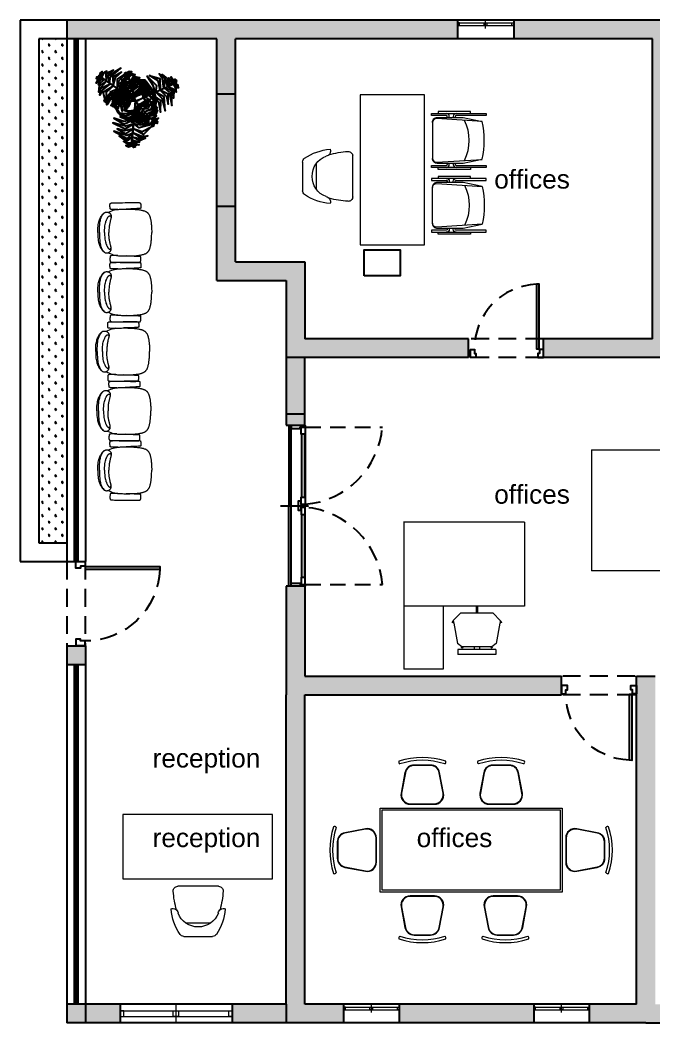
# Model space of a CAD drawing. Header units: inches. Extents: x 38.5 to 57.6, y -8.6 to 2.1.
# Drawn here: x 38.54 to 45.31, y -8.59 to 2.11 of the extents above; entities that cross this region are included whole.
import ezdxf

# ---------------------------------------------------------------- set-up
doc = ezdxf.new("R2010")
doc.units = ezdxf.units.IN
doc.header["$LTSCALE"] = 0.06
doc.header["$MEASUREMENT"] = 0
doc.linetypes.add('HIDDEN2', pattern=[4.7625, 3.175, -1.5875])
for name, color, linetype in [('CERR', 2, 'Continuous'), ('CERR-MOD', 2, 'Continuous'), ('CERR-PROY', 5, 'HIDDEN2'), ('LSTREEDC', 3, 'Continuous'), ('MURO-NO SEC', 1, 'Continuous'), ('MURO-PROY', 12, 'HIDDEN2')]:
    doc.layers.add(name, color=color, linetype=linetype)
doc.layers.add('Muebles', color=3, linetype='Continuous', lineweight=18)
doc.layers.add('VENTANAS', color=82, linetype='Continuous', lineweight=5)

# ---------------------------------------------------------------- blocks, each defined once
blk = doc.blocks.new('ventana1')
at = {"layer": 'VENTANAS'}
for p, q in [((-1, 0.025), (0, 0.025)), ((-0.5, -0.075), (-0.5, 0.075)), ((-1, -0.025), (0, -0.025))]:
    blk.add_line(p, q, dxfattribs=at)
for points in [[(-0.9673, 0.025), (-1, 0.025), (-1, -0.025), (-0.9673, -0.025)], [(-0.5261, 0.025), (-0.4785, 0.025), (-0.4785, -0.025), (-0.5261, -0.025)], [(-0.0289, 0.025), (0, 0.025), (0, -0.025), (-0.0289, -0.025)]]:
    blk.add_lwpolyline(points, close=True, dxfattribs=at)
blk = doc.blocks.new('p')
blk.add_line((10.361, 3.533), (12.331, 3.533))
at = {"layer": 'CERR'}
for p, q in [((10.363, 3.533), (12.331, 3.533)), ((11.242, 3.404), (10.468, 3.404)), ((11.242, 3.367), (10.468, 3.367)), ((12.226, 3.404), (11.452, 3.404)), ((12.226, 3.367), (11.452, 3.367))]:
    blk.add_line(p, q, dxfattribs=at)
for points in [[(10.382, 3.361), (10.363, 3.361), (10.363, 3.533), (10.4, 3.533), (10.4, 3.423), (10.382, 3.423)], [(11.329, 3.41), (11.329, 3.361), (11.365, 3.361), (11.365, 3.41), (11.402, 3.41), (11.402, 3.447), (11.292, 3.447), (11.292, 3.41)], [(12.312, 3.361), (12.331, 3.361), (12.331, 3.533), (12.294, 3.533), (12.294, 3.423), (12.312, 3.423)], [(10.468, 3.361), (10.468, 3.41), (10.382, 3.41), (10.382, 3.361)], [(11.242, 3.361), (11.329, 3.361), (11.329, 3.41), (11.242, 3.41)], [(11.452, 3.361), (11.365, 3.361), (11.365, 3.41), (11.452, 3.41)], [(12.226, 3.361), (12.226, 3.41), (12.312, 3.41), (12.312, 3.361)]]:
    blk.add_lwpolyline(points, close=True, dxfattribs=at)
at = {"layer": 'CERR-MOD'}
blk.add_line((11.347, 3.663), (11.347, 3.318), dxfattribs=at)
at = {"layer": 'CERR-PROY'}
for p, q in [((10.382, 3.361), (10.382, 2.414)), ((12.312, 3.361), (12.312, 2.414))]:
    blk.add_line(p, q, dxfattribs=at)
for centre, start, end in [((10.296, 3.447), 274.7281, 355.2719), ((12.398, 3.447), 184.7281, 265.2719)]:
    blk.add_arc(centre, 1.036, start, end, dxfattribs=at)
at = {"layer": 'MURO-NO SEC'}
for p, q in [((10.363, 3.561), (12.331, 3.558)), ((10.363, 3.361), (12.331, 3.358))]:
    blk.add_line(p, q, dxfattribs=at)
blk = doc.blocks.new('pp')
at = {"layer": 'CERR'}
for p, q in [((8.289, -1.314), (8.289, -1.414)), ((9.189, -1.414), (9.189, -1.314))]:
    blk.add_line(p, q, dxfattribs=at)
blk.add_lwpolyline([(9.134, -1.309), (9.134, -0.513), (9.104, -0.514), (9.104, -1.309)], close=True, dxfattribs=at)
for points in [[(8.289, -1.314), (8.339, -1.314), (8.339, -1.364), (8.359, -1.364), (8.359, -1.414), (8.289, -1.414)], [(9.189, -1.314), (9.139, -1.314), (9.139, -1.364), (9.119, -1.364), (9.119, -1.414), (9.189, -1.414)]]:
    blk.add_lwpolyline(points, dxfattribs=at)
at = {"layer": 'CERR-PROY'}
blk.add_arc((9.134, -1.309), 0.795, 92.1626, 180.3604, dxfattribs=at)
blk = doc.blocks.new('18360154')
for p, q in [((-0.16, 0.15), (0.156, 0.15)), ((-0.142, 0), (0.138, 0)), ((0.222, -0.4), (-0.226, -0.4))]:
    blk.add_line(p, q)
for centre, radius, start, end in [((0.284, -0.2), 0.586, 145.9647, 175.201), ((-0.16, 0.1), 0.05, 90, 145.9647), ((0.156, 0.1), 0.05, 34.0353, 90), ((-0.288, -0.2), 0.586, 4.799, 34.0353), ((-0.002, -0.191), 0.237, 20.812, 159.188), ((-0.279, -0.099), 0.0564, 248.2784, 351.6423), ((0.275, -0.099), 0.0564, 188.3577, 291.7216), ((0.648, -0.4), 0.925, 163.5819, 176.7242), ((-0.702, -0.4), 0.975, 3.0986, 15.4057), ((-0.226, -0.35), 0.05, 176.7242, 270), ((0.222, -0.35), 0.05, 270, 3.0986)]:
    blk.add_arc(centre, radius, start, end)
blk = doc.blocks.new('18140101')
for p, q in [((-0.4747, -0.0676), (-0.4835, -0.0676)), ((-0.0683, -0.0676), (-0.0595, -0.0676))]:
    blk.add_line(p, q)
for points in [[(-0.4923, -0.0762), (-0.4923, -0.2081), (-0.51, -0.2081), (-0.51, 0.2762), (-0.4923, 0.2762), (-0.4923, 0.0119, 0.414214), (-0.4835, 0.0031), (-0.4747, 0.0031)], [(-0.0683, 0.0031), (-0.0595, 0.0031, 0.414214), (-0.0507, 0.0119), (-0.0507, 0.2762), (-0.033, 0.2762), (-0.033, -0.2081), (-0.0507, -0.2081), (-0.0507, -0.0762)], [(-0.4305, -0.1998, -0.414214), (-0.4747, -0.1557), (-0.4747, 0.074), (-0.4386, 0.2394), (-0.4651, -0.1606, 0.392815), (-0.4305, -0.1998), (-0.1125, -0.1998, 0.392815), (-0.0779, -0.1606), (-0.1044, 0.2394), (-0.0683, 0.074), (-0.0683, -0.1557, -0.414214), (-0.1125, -0.1998)], [(-0.51, 0.0119, 0.414214), (-0.4835, -0.0146), (-0.4747, -0.0146)], [(-0.0683, -0.0146), (-0.0595, -0.0146, 0.414214), (-0.033, 0.0119, 0.414214)], [(-0.4747, -0.0499), (-0.4835, -0.0499, 0.414214), (-0.51, -0.0764, 0.414214)], [(-0.033, -0.0764, 0.414214), (-0.0595, -0.0499), (-0.0683, -0.0499)]]:
    blk.add_lwpolyline(points, format="xyb")
for points in [[(-0.51, 0.1382), (-0.5277, 0.1382), (-0.5277, -0.1471), (-0.51, -0.1471)], [(-0.033, 0.1382), (-0.0153, 0.1382), (-0.0153, -0.1471), (-0.033, -0.1471)]]:
    blk.add_lwpolyline(points)
for centre, radius, start, end in [((-0.2715, -0.4447), 0.7042, 76.27652, 103.72348), ((-0.2715, -0.2802), 0.4063, 64.1271, 115.85754), ((-0.4835, -0.0764), 0.00883, 90, 180), ((-0.0595, -0.0764), 0.00883, 0, 90)]:
    blk.add_arc(centre, radius, start, end)
blk = doc.blocks.new('33550102')
blk.add_lwpolyline([(-1.05, 0), (-1.05, 0.45), (0, 0.45), (0, 0)], close=True)
blk = doc.blocks.new('mesareunion')
at = {"layer": 'Muebles'}
for p, q in [((44.362, 2.5413), (45.0964, 2.5413)), ((44.362, 0.9533), (44.362, 2.5413)), ((45.0964, 2.5413), (45.0964, 0.9533)), ((44.3783, 2.5249), (45.0801, 2.5249)), ((44.3783, 0.9696), (44.3783, 2.5249)), ((45.0801, 2.5249), (45.0801, 0.9696)), ((45.0801, 0.9696), (44.3783, 0.9696)), ((45.0964, 0.9533), (44.362, 0.9533))]:
    blk.add_line(p, q, dxfattribs=at)
for points in [[(44.6238, 2.5739), (44.8346, 2.5739, 0.470481), (44.9147, 2.6708), (44.8806, 2.8503, 0.3601), (44.8004, 2.9166), (44.658, 2.9166, 0.3601), (44.5779, 2.8503), (44.5437, 2.6708, 0.470481)], [(44.6238, 2.578), (44.8346, 2.578, 0.470481), (44.9107, 2.67), (44.8765, 2.8495, 0.3601), (44.8004, 2.9125), (44.658, 2.9125, 0.3601), (44.5819, 2.8495), (44.5477, 2.67, 0.470481)], [(44.3294, 2.0687), (44.3294, 2.2794, 0.470481), (44.2325, 2.3596), (44.053, 2.3254, 0.3601), (43.9867, 2.2453), (43.9867, 2.1029, 0.3601), (44.053, 2.0227), (44.2325, 1.9885, 0.470481)], [(44.3253, 2.0687), (44.3253, 2.2794, 0.470481), (44.2333, 2.3556), (44.0538, 2.3214, 0.3601), (43.9907, 2.2453), (43.9907, 2.1029, 0.3601), (44.0538, 2.0267), (44.2333, 1.9925, 0.470481)], [(45.129, 2.2794), (45.129, 2.0687, 0.470481), (45.2259, 1.9885), (45.4054, 2.0227, 0.3601), (45.4717, 2.1029), (45.4717, 2.2453, 0.3601), (45.4054, 2.3254), (45.2259, 2.3596, 0.470481)], [(45.1331, 2.2794), (45.1331, 2.0687, 0.470481), (45.2251, 1.9925), (45.4046, 2.0267, 0.3601), (45.4677, 2.1029), (45.4677, 2.2453, 0.3601), (45.4046, 2.3214), (45.2251, 2.3556, 0.470481)], [(45.129, 1.5913), (45.129, 1.3805, 0.470481), (45.2259, 1.3003), (45.4054, 1.3345, 0.3601), (45.4717, 1.4147), (45.4717, 1.5571, 0.3601), (45.4054, 1.6372), (45.2259, 1.6714, 0.470481)], [(45.1331, 1.5913), (45.1331, 1.3805, 0.470481), (45.2251, 1.3044), (45.4046, 1.3385, 0.3601), (45.4677, 1.4147), (45.4677, 1.5571, 0.3601), (45.4046, 1.6332), (45.2251, 1.6674, 0.470481)], [(44.3294, 1.3434), (44.3294, 1.5541, 0.470481), (44.2325, 1.6343), (44.053, 1.6001, 0.3601), (43.9867, 1.5199), (43.9867, 1.3776, 0.3601), (44.053, 1.2974), (44.2325, 1.2632, 0.470481)], [(44.3253, 1.3434), (44.3253, 1.5541, 0.470481), (44.2333, 1.6303), (44.0538, 1.5961, 0.3601), (43.9907, 1.5199), (43.9907, 1.3776, 0.3601), (44.0538, 1.3014), (44.2333, 1.2672, 0.470481)], [(44.8346, 0.9222), (44.6238, 0.9222, 0.470481), (44.5437, 0.8253), (44.5779, 0.6458, 0.3601), (44.658, 0.5795), (44.8004, 0.5795, 0.3601), (44.8806, 0.6458), (44.9147, 0.8253, 0.470481)], [(44.8346, 0.9181), (44.6238, 0.9181, 0.470481), (44.5477, 0.8261), (44.5819, 0.6465, 0.3601), (44.658, 0.5835), (44.8004, 0.5835, 0.3601), (44.8765, 0.6465), (44.9107, 0.8261, 0.470481)]]:
    blk.add_lwpolyline(points, format="xyb", close=True, dxfattribs=at)
for centre, radius, start, end in [((44.7292, 2.3281), 0.6538, 71.81945, 108.18055), ((44.5396, 2.9411), 0.0165, 150.43047, 245.93064), ((44.7292, 2.3281), 0.6293, 71.81945, 108.18055), ((44.9188, 2.9411), 0.0165, 294.06936, 29.56953), ((44.5752, 2.1741), 0.6538, 161.81945, 198.18055), ((44.5752, 2.1741), 0.6293, 161.81945, 198.18055), ((43.9622, 2.3637), 0.0165, 24.06936, 119.56953), ((45.4962, 2.3637), 0.0165, 60.43047, 155.93064), ((44.8832, 2.1741), 0.6293, 341.81945, 18.18055), ((44.8832, 2.1741), 0.6538, 341.81945, 18.18055), ((43.9622, 1.9845), 0.0165, 240.43047, 335.93064), ((45.4962, 1.9845), 0.0165, 204.06936, 299.56953), ((45.4962, 1.6755), 0.0165, 60.43047, 155.93064), ((44.8832, 1.4859), 0.6293, 341.81945, 18.18055), ((44.8832, 1.4859), 0.6538, 341.81945, 18.18055), ((44.5752, 1.4488), 0.6538, 161.81945, 198.18055), ((44.5752, 1.4488), 0.6293, 161.81945, 198.18055), ((43.9622, 1.6384), 0.0165, 24.06936, 119.56953), ((43.9622, 1.2591), 0.0165, 240.43047, 335.93064), ((45.4962, 1.2963), 0.0165, 204.06936, 299.56953), ((44.5396, 0.555), 0.0165, 114.06936, 209.56953), ((44.7292, 1.168), 0.6538, 251.81945, 288.18055), ((44.7292, 1.168), 0.6293, 251.81945, 288.18055), ((44.9188, 0.555), 0.0165, 330.43047, 65.93064)]:
    blk.add_arc(centre, radius, start, end, dxfattribs=at)
blk = doc.blocks.new('chair')
at = {"layer": 'Muebles', "ltscale": 0.01}
for points in [[(45.807, 4.833), (45.78, 4.833), (45.758, 4.832), (45.738, 4.83), (45.721, 4.828), (45.707, 4.826), (45.694, 4.822), (45.683, 4.819), (45.673, 4.815), (45.664, 4.812), (45.655, 4.808), (45.646, 4.803), (45.638, 4.799), (45.631, 4.795), (45.625, 4.791), (45.619, 4.786), (45.613, 4.782), (45.609, 4.777), (45.604, 4.773), (45.601, 4.768), (45.598, 4.764), (45.595, 4.759), (45.593, 4.755), (45.592, 4.75), (45.591, 4.746), (45.59, 4.741), (45.59, 4.737), (45.59, 4.733), (45.591, 4.729), (45.592, 4.725), (45.593, 4.721), (45.594, 4.718), (45.596, 4.715), (45.598, 4.712), (45.6, 4.709), (45.602, 4.706), (45.604, 4.704), (45.607, 4.701), (45.609, 4.699), (45.612, 4.698), (45.615, 4.696), (45.617, 4.695), (45.62, 4.693), (45.623, 4.692), (45.626, 4.692), (45.629, 4.691), (45.632, 4.69), (45.635, 4.69), (45.638, 4.69), (45.64, 4.69), (45.643, 4.69), (45.646, 4.691), (45.649, 4.691), (45.652, 4.692), (45.655, 4.693), (45.658, 4.694), (45.662, 4.695), (45.667, 4.696), (45.672, 4.697), (45.677, 4.699), (45.683, 4.7), (45.689, 4.702), (45.696, 4.703), (45.704, 4.705), (45.712, 4.706), (45.72, 4.708), (45.73, 4.709), (45.74, 4.711), (45.751, 4.712), (45.764, 4.713), (45.777, 4.714), (45.792, 4.714), (45.808, 4.714)], [(45.808, 4.816), (45.775, 4.816), (45.747, 4.815), (45.725, 4.813), (45.706, 4.811), (45.691, 4.809), (45.678, 4.806), (45.667, 4.803), (45.658, 4.8), (45.65, 4.797), (45.642, 4.794), (45.634, 4.79), (45.627, 4.786), (45.62, 4.782), (45.613, 4.776), (45.605, 4.77), (45.597, 4.763)], [(45.807, 4.833), (45.834, 4.833), (45.858, 4.832), (45.878, 4.83), (45.895, 4.828), (45.909, 4.826), (45.922, 4.822), (45.933, 4.819), (45.943, 4.815), (45.953, 4.812), (45.962, 4.808), (45.97, 4.803), (45.978, 4.799), (45.985, 4.795), (45.992, 4.791), (45.998, 4.786), (46.003, 4.782), (46.008, 4.777), (46.012, 4.773), (46.016, 4.768), (46.019, 4.764), (46.021, 4.759), (46.023, 4.755), (46.024, 4.75), (46.025, 4.746), (46.026, 4.741), (46.026, 4.737), (46.026, 4.733), (46.025, 4.729), (46.025, 4.725), (46.023, 4.721), (46.022, 4.718), (46.02, 4.715), (46.019, 4.712), (46.017, 4.709), (46.014, 4.706), (46.012, 4.704), (46.01, 4.701), (46.007, 4.699), (46.005, 4.698), (46.002, 4.696), (45.999, 4.695), (45.996, 4.693), (45.993, 4.692), (45.99, 4.692), (45.987, 4.691), (45.984, 4.69), (45.981, 4.69), (45.979, 4.69), (45.976, 4.69), (45.973, 4.69), (45.971, 4.691), (45.968, 4.691), (45.965, 4.692), (45.962, 4.693), (45.958, 4.694), (45.954, 4.695), (45.95, 4.696), (45.945, 4.697), (45.939, 4.699), (45.934, 4.7), (45.927, 4.702), (45.92, 4.703), (45.913, 4.705), (45.905, 4.706), (45.896, 4.708), (45.887, 4.709), (45.876, 4.711), (45.865, 4.712), (45.853, 4.713), (45.839, 4.714), (45.824, 4.714), (45.808, 4.714)], [(45.808, 4.816), (45.841, 4.816), (45.869, 4.815), (45.892, 4.813), (45.911, 4.811), (45.926, 4.809), (45.938, 4.806), (45.949, 4.803), (45.958, 4.8), (45.967, 4.797), (45.974, 4.794), (45.982, 4.79), (45.989, 4.786), (45.997, 4.782), (46.004, 4.776), (46.011, 4.77), (46.019, 4.763)], [(45.593, 4.721), (45.584, 4.702), (45.576, 4.685), (45.571, 4.67), (45.567, 4.656), (45.565, 4.644), (45.563, 4.633), (45.562, 4.622), (45.561, 4.612), (45.56, 4.601), (45.56, 4.591), (45.559, 4.58), (45.559, 4.568), (45.558, 4.556), (45.558, 4.544), (45.558, 4.531), (45.558, 4.518), (45.558, 4.504), (45.558, 4.49), (45.559, 4.476), (45.559, 4.461), (45.56, 4.447), (45.561, 4.433), (45.562, 4.42), (45.564, 4.408), (45.565, 4.397), (45.566, 4.387), (45.567, 4.378), (45.569, 4.37), (45.57, 4.362), (45.572, 4.356), (45.574, 4.349), (45.575, 4.344), (45.577, 4.339), (45.579, 4.334), (45.581, 4.329), (45.582, 4.325), (45.584, 4.321), (45.586, 4.318), (45.589, 4.314), (45.591, 4.311), (45.594, 4.308), (45.596, 4.304), (45.599, 4.301), (45.602, 4.298), (45.606, 4.296), (45.609, 4.293), (45.613, 4.29), (45.617, 4.288), (45.621, 4.285), (45.625, 4.283), (45.63, 4.281), (45.635, 4.279), (45.639, 4.278), (45.645, 4.276), (45.65, 4.274), (45.656, 4.273), (45.661, 4.271), (45.668, 4.27), (45.674, 4.269), (45.68, 4.267), (45.687, 4.266), (45.695, 4.265), (45.703, 4.264), (45.711, 4.263), (45.72, 4.262), (45.729, 4.261), (45.739, 4.26), (45.751, 4.26), (45.763, 4.259), (45.777, 4.259), (45.792, 4.258), (45.808, 4.258)], [(45.808, 4.761), (45.781, 4.761), (45.758, 4.76), (45.739, 4.758), (45.722, 4.756), (45.709, 4.752), (45.697, 4.749), (45.688, 4.746), (45.68, 4.742), (45.673, 4.74), (45.667, 4.737), (45.662, 4.735), (45.657, 4.733), (45.654, 4.731), (45.65, 4.729), (45.648, 4.727), (45.645, 4.726), (45.643, 4.724), (45.641, 4.722), (45.64, 4.721), (45.638, 4.719), (45.637, 4.718), (45.636, 4.717), (45.634, 4.715), (45.634, 4.714), (45.633, 4.713), (45.632, 4.711), (45.631, 4.71), (45.631, 4.709), (45.63, 4.708), (45.63, 4.707), (45.63, 4.706), (45.629, 4.705), (45.629, 4.704), (45.629, 4.703), (45.629, 4.703), (45.629, 4.702), (45.63, 4.701), (45.63, 4.7), (45.631, 4.699), (45.631, 4.698), (45.632, 4.698), (45.633, 4.697), (45.635, 4.696), (45.636, 4.695), (45.639, 4.694), (45.641, 4.693), (45.645, 4.692), (45.649, 4.691)], [(45.808, 4.761), (45.835, 4.761), (45.858, 4.76), (45.878, 4.758), (45.894, 4.756), (45.908, 4.752), (45.919, 4.749), (45.929, 4.746), (45.937, 4.742), (45.944, 4.74), (45.95, 4.737), (45.955, 4.735), (45.959, 4.733), (45.963, 4.731), (45.966, 4.729), (45.969, 4.727), (45.971, 4.726), (45.973, 4.724), (45.975, 4.722), (45.977, 4.721), (45.978, 4.719), (45.98, 4.718), (45.981, 4.717), (45.982, 4.715), (45.983, 4.714), (45.984, 4.713), (45.984, 4.711), (45.985, 4.71), (45.986, 4.709), (45.986, 4.708), (45.987, 4.707), (45.987, 4.706), (45.987, 4.705), (45.987, 4.704), (45.987, 4.703), (45.987, 4.703), (45.987, 4.702), (45.987, 4.701), (45.986, 4.7), (45.986, 4.699), (45.985, 4.698), (45.984, 4.698), (45.983, 4.697), (45.982, 4.696), (45.98, 4.695), (45.978, 4.694), (45.975, 4.693), (45.972, 4.692), (45.968, 4.691)], [(46.023, 4.721), (46.033, 4.702), (46.04, 4.685), (46.045, 4.67), (46.049, 4.656), (46.052, 4.644), (46.053, 4.633), (46.055, 4.622), (46.055, 4.612), (46.056, 4.601), (46.057, 4.591), (46.057, 4.58), (46.058, 4.568), (46.058, 4.556), (46.059, 4.544), (46.059, 4.531), (46.059, 4.518), (46.059, 4.504), (46.058, 4.49), (46.058, 4.476), (46.057, 4.461), (46.056, 4.447), (46.055, 4.433), (46.054, 4.42), (46.053, 4.408), (46.052, 4.397), (46.05, 4.387), (46.049, 4.378), (46.047, 4.37), (46.046, 4.362), (46.044, 4.356), (46.043, 4.349), (46.041, 4.344), (46.039, 4.339), (46.038, 4.334), (46.036, 4.329), (46.034, 4.325), (46.032, 4.321), (46.03, 4.318), (46.028, 4.314), (46.025, 4.311), (46.023, 4.308), (46.02, 4.304), (46.017, 4.301), (46.014, 4.298), (46.011, 4.296), (46.007, 4.293), (46.004, 4.29), (46, 4.288), (45.996, 4.285), (45.991, 4.283), (45.987, 4.281), (45.982, 4.279), (45.977, 4.278), (45.972, 4.276), (45.966, 4.274), (45.961, 4.273), (45.955, 4.271), (45.949, 4.27), (45.943, 4.269), (45.936, 4.267), (45.929, 4.266), (45.922, 4.265), (45.914, 4.264), (45.906, 4.263), (45.897, 4.262), (45.887, 4.261), (45.877, 4.26), (45.866, 4.26), (45.854, 4.259), (45.84, 4.259), (45.825, 4.258), (45.808, 4.258)], [(45.562, 4.619), (45.562, 4.642), (45.562, 4.659), (45.562, 4.673), (45.562, 4.682), (45.561, 4.689), (45.56, 4.693), (45.559, 4.696), (45.558, 4.698), (45.558, 4.699), (45.557, 4.7), (45.556, 4.701), (45.554, 4.701), (45.553, 4.702), (45.551, 4.702), (45.549, 4.703), (45.546, 4.703), (45.542, 4.703), (45.538, 4.703), (45.534, 4.704), (45.53, 4.704), (45.525, 4.704), (45.521, 4.704), (45.517, 4.704), (45.513, 4.704), (45.51, 4.704), (45.508, 4.703), (45.506, 4.703), (45.504, 4.703), (45.503, 4.703), (45.502, 4.702), (45.501, 4.702), (45.5, 4.701), (45.499, 4.701), (45.498, 4.7), (45.497, 4.699), (45.497, 4.698), (45.496, 4.698), (45.495, 4.697), (45.495, 4.696), (45.494, 4.695), (45.494, 4.694), (45.493, 4.692), (45.493, 4.689), (45.492, 4.685), (45.492, 4.678), (45.492, 4.669), (45.491, 4.656), (45.491, 4.639), (45.491, 4.619), (45.49, 4.595), (45.49, 4.568), (45.49, 4.541), (45.49, 4.514), (45.49, 4.487), (45.489, 4.463), (45.489, 4.443), (45.489, 4.426), (45.489, 4.413), (45.489, 4.404), (45.49, 4.397), (45.49, 4.392), (45.49, 4.389), (45.49, 4.387), (45.491, 4.386), (45.491, 4.385), (45.491, 4.384), (45.491, 4.383), (45.492, 4.383), (45.492, 4.382), (45.492, 4.381), (45.493, 4.38), (45.493, 4.38), (45.494, 4.379), (45.494, 4.378), (45.495, 4.378), (45.496, 4.377), (45.498, 4.377), (45.499, 4.376), (45.502, 4.376), (45.504, 4.375), (45.508, 4.375), (45.512, 4.374), (45.516, 4.374), (45.52, 4.373), (45.524, 4.373), (45.529, 4.373), (45.533, 4.373), (45.536, 4.373), (45.539, 4.373), (45.541, 4.373), (45.543, 4.373), (45.544, 4.373), (45.546, 4.373), (45.546, 4.374), (45.547, 4.374), (45.548, 4.374), (45.548, 4.375), (45.549, 4.375), (45.549, 4.376), (45.549, 4.376), (45.55, 4.377), (45.55, 4.377), (45.55, 4.378), (45.551, 4.378), (45.551, 4.379), (45.551, 4.382), (45.552, 4.388), (45.552, 4.399), (45.553, 4.418), (45.554, 4.445), (45.556, 4.482), (45.558, 4.531)], [(46.055, 4.619), (46.054, 4.642), (46.054, 4.659), (46.054, 4.673), (46.055, 4.682), (46.055, 4.689), (46.056, 4.693), (46.057, 4.696), (46.058, 4.698), (46.059, 4.699), (46.06, 4.7), (46.061, 4.701), (46.062, 4.701), (46.064, 4.702), (46.065, 4.702), (46.068, 4.703), (46.071, 4.703), (46.074, 4.703), (46.078, 4.703), (46.082, 4.704), (46.087, 4.704), (46.091, 4.704), (46.095, 4.704), (46.099, 4.704), (46.103, 4.704), (46.106, 4.704), (46.109, 4.703), (46.111, 4.703), (46.112, 4.703), (46.114, 4.703), (46.115, 4.702), (46.116, 4.702), (46.117, 4.701), (46.117, 4.701), (46.118, 4.7), (46.119, 4.699), (46.12, 4.698), (46.12, 4.698), (46.121, 4.697), (46.122, 4.696), (46.122, 4.695), (46.123, 4.694), (46.123, 4.692), (46.124, 4.689), (46.124, 4.685), (46.124, 4.678), (46.125, 4.669), (46.125, 4.656), (46.125, 4.639), (46.126, 4.619), (46.126, 4.595), (46.126, 4.568), (46.127, 4.541), (46.127, 4.514), (46.127, 4.487), (46.127, 4.463), (46.127, 4.443), (46.127, 4.426), (46.127, 4.413), (46.127, 4.404), (46.127, 4.397), (46.127, 4.392), (46.126, 4.389), (46.126, 4.387), (46.126, 4.386), (46.126, 4.385), (46.125, 4.384), (46.125, 4.383), (46.125, 4.383), (46.124, 4.382), (46.124, 4.381), (46.124, 4.38), (46.123, 4.38), (46.123, 4.379), (46.122, 4.378), (46.121, 4.378), (46.12, 4.377), (46.119, 4.377), (46.117, 4.376), (46.115, 4.376), (46.112, 4.375), (46.109, 4.375), (46.105, 4.374), (46.101, 4.374), (46.096, 4.373), (46.092, 4.373), (46.088, 4.373), (46.084, 4.373), (46.08, 4.373), (46.078, 4.373), (46.075, 4.373), (46.073, 4.373), (46.072, 4.373), (46.071, 4.373), (46.07, 4.374), (46.069, 4.374), (46.069, 4.374), (46.068, 4.375), (46.068, 4.375), (46.067, 4.376), (46.067, 4.376), (46.067, 4.377), (46.066, 4.377), (46.066, 4.378), (46.066, 4.378), (46.065, 4.379), (46.065, 4.382), (46.065, 4.388), (46.064, 4.399), (46.063, 4.418), (46.062, 4.445), (46.061, 4.482), (46.059, 4.531)]]:
    blk.add_lwpolyline(points, dxfattribs=at)
blk = doc.blocks.new('A3E24C')
at = {"color": 64, "linetype": 'Continuous'}
for points in [[(0.163, 0.228, 0.343), (0.096, 0.302, 0.327), (-0.01, 0.308, 0.306), (0.1, 0.334, 0.327)], [(0.187, 0.263, 0.346), (0.124, 0.342, 0.332), (0.069, 0.371, 0.32), (0.139, 0.359, 0.334)], [(0.213, 0.299, 0.332), (0.144, 0.361, 0.309), (0.1, 0.38, 0.305), (0.165, 0.372, 0.302)], [(0.23, 0.324, 0.318), (0.176, 0.384, 0.294), (0.226, 0.364, 0.299)], [(0.253, 0.356, 0.291), (0.211, 0.384, 0.28), (0.192, 0.407, 0.265), (0.235, 0.387, 0.268)], [(0.265, 0.373, 0.27), (0.236, 0.404, 0.251), (0.258, 0.401, 0.245)], [(0.253, 0.349, 0.294), (0.292, 0.327, 0.279), (0.318, 0.295, 0.281), (0.289, 0.35, 0.266)], [(0.265, 0.374, 0.268), (0.315, 0.344, 0.25), (0.299, 0.367, 0.247)], [(-0.33, 0.029, 0.346), (-0.352, 0.089, 0.339), (-0.306, 0.224, 0.311), (-0.382, 0.085, 0.342)], [(-0.233, 0.022, 0.337), (-0.255, 0.104, 0.326), (-0.219, 0.236, 0.3), (-0.282, 0.107, 0.328)], [(-0.186, 0.016, 0.334), (-0.205, 0.119, 0.318), (-0.17, 0.225, 0.297), (-0.234, 0.12, 0.321)], [(0.087, 0.121, 0.317), (0.053, 0.16, 0.317), (-0.036, 0.229, 0.293), (0.044, 0.189, 0.329)], [(0.132, 0.185, 0.338), (0.075, 0.234, 0.325), (-0.026, 0.289, 0.304), (0.105, 0.254, 0.331)], [(0.102, 0.143, 0.334), (0.032, 0.211, 0.318), (-0.009, 0.237, 0.309), (0.084, 0.197, 0.328)], [(0.162, 0.231, 0.342), (0.252, 0.205, 0.33), (0.307, 0.146, 0.314), (0.254, 0.236, 0.335)], [(0.192, 0.27, 0.346), (0.255, 0.26, 0.339), (0.349, 0.152, 0.311), (0.266, 0.287, 0.342)], [(0.217, 0.302, 0.329), (0.281, 0.289, 0.305), (0.326, 0.226, 0.303), (0.289, 0.308, 0.296)], [(-0.429, 0.043, 0.294), (-0.429, 0.087, 0.279), (-0.414, 0.125, 0.281), (-0.448, 0.073, 0.266)], [(-0.37, 0.035, 0.329), (-0.391, 0.097, 0.305), (-0.359, 0.167, 0.303), (-0.412, 0.094, 0.296)], [(-0.281, 0.023, 0.342), (-0.304, 0.113, 0.33), (-0.28, 0.19, 0.314), (-0.332, 0.1, 0.335)], [(-0.15, 0.013, 0.318), (-0.166, 0.083, 0.323), (-0.156, 0.157, 0.301), (-0.188, 0.08, 0.346)], [(-0.117, 0.008, 0.285), (-0.131, 0.069, 0.29), (-0.119, 0.162, 0.262), (-0.147, 0.101, 0.3)], [(-0.087, 0.007, 0.254), (-0.098, 0.057, 0.258), (-0.087, 0.118, 0.238), (-0.112, 0.06, 0.272)], [(0.067, 0.094, 0.283), (0.04, 0.131, 0.287), (-0.025, 0.184, 0.272), (0.055, 0.141, 0.306)], [(0.05, 0.069, 0.253), (0.025, 0.109, 0.261), (-0.023, 0.155, 0.254), (0.036, 0.121, 0.277)], [(0.088, 0.122, 0.318), (0.157, 0.102, 0.323), (0.216, 0.056, 0.301), (0.166, 0.122, 0.346)], [(0.109, 0.152, 0.334), (0.208, 0.117, 0.318), (0.282, 0.034, 0.297), (0.223, 0.141, 0.321)], [(0.138, 0.189, 0.337), (0.22, 0.168, 0.326), (0.315, 0.07, 0.3), (0.235, 0.19, 0.328)], [(-0.455, 0.041, 0.27), (-0.468, 0, 0.251), (-0.477, 0.021, 0.245)], [(-0.457, 0.041, 0.268), (-0.455, 0.098, 0.25), (-0.467, 0.073, 0.247)], [(-0.435, 0.039, 0.291), (-0.438, -0.012, 0.28), (-0.448, -0.04, 0.265), (-0.453, 0.007, 0.268)], [(-0.395, 0.035, 0.318), (-0.421, -0.042, 0.294), (-0.428, 0.012, 0.299)], [(-0.365, 0.032, 0.332), (-0.385, -0.059, 0.309), (-0.379, -0.105, 0.305), (-0.405, -0.046, 0.302)], [(-0.321, 0.028, 0.346), (-0.358, -0.066, 0.332), (-0.356, -0.128, 0.32), (-0.38, -0.061, 0.334)], [(-0.279, 0.024, 0.343), (-0.309, -0.07, 0.327), (-0.261, -0.165, 0.306), (-0.34, -0.083, 0.327)], [(-0.226, 0.02, 0.338), (-0.241, -0.054, 0.325), (-0.237, -0.169, 0.304), (-0.272, -0.038, 0.331)], [(-0.175, 0.015, 0.334), (-0.199, -0.08, 0.318), (-0.201, -0.128, 0.309), (-0.213, -0.028, 0.328)], [(-0.148, 0.012, 0.317), (-0.165, -0.037, 0.317), (-0.18, -0.148, 0.293), (-0.186, -0.059, 0.329)], [(-0.115, 0.009, 0.283), (-0.134, -0.033, 0.287), (-0.147, -0.116, 0.272), (-0.15, -0.025, 0.306)], [(-0.085, 0.007, 0.253), (-0.107, -0.035, 0.261), (-0.123, -0.1, 0.254), (-0.122, -0.032, 0.277)], [(0.051, 0.071, 0.254), (0.1, 0.055, 0.258), (0.147, 0.016, 0.238), (0.11, 0.066, 0.272)], [(0.067, 0.096, 0.285), (0.127, 0.078, 0.29), (0.202, 0.02, 0.262), (0.163, 0.075, 0.3)], [(0.038, -0.081, 0.254), (0, -0.115, 0.258), (-0.058, -0.137, 0.238), (0.004, -0.13, 0.272)], [(0.037, -0.079, 0.253), (0.084, -0.077, 0.261), (0.148, -0.058, 0.254), (0.089, -0.092, 0.277)], [(0.049, -0.106, 0.283), (0.095, -0.102, 0.287), (0.174, -0.072, 0.272), (0.096, -0.119, 0.306)], [(0.063, -0.137, 0.317), (0.114, -0.127, 0.317), (0.218, -0.084, 0.293), (0.144, -0.134, 0.329)], [(0.079, -0.171, 0.334), (-0.001, -0.239, 0.318), (-0.109, -0.262, 0.297), (0.013, -0.265, 0.321)], [(0.052, -0.107, 0.285), (0.006, -0.15, 0.29), (-0.081, -0.186, 0.262), (-0.014, -0.18, 0.3)], [(0.064, -0.139, 0.318), (0.012, -0.188, 0.323), (-0.058, -0.216, 0.301), (0.024, -0.206, 0.346)], [(0.075, -0.161, 0.334), (0.169, -0.134, 0.318), (0.212, -0.113, 0.309), (0.131, -0.173, 0.328)], [(0.096, -0.208, 0.338), (0.167, -0.184, 0.325), (0.265, -0.123, 0.304), (0.169, -0.219, 0.331)], [(0.118, -0.256, 0.343), (0.215, -0.235, 0.327), (0.273, -0.146, 0.306), (0.241, -0.255, 0.327)], [(0.097, -0.215, 0.337), (0.037, -0.275, 0.326), (-0.095, -0.309, 0.3), (0.049, -0.3, 0.328)], [(0.14, -0.303, 0.346), (0.099, -0.352, 0.339), (-0.041, -0.379, 0.311), (0.117, -0.375, 0.342)], [(0.121, -0.257, 0.342), (0.054, -0.322, 0.33), (-0.025, -0.34, 0.314), (0.079, -0.339, 0.335)], [(0.136, -0.295, 0.346), (0.236, -0.28, 0.332), (0.288, -0.247, 0.32), (0.243, -0.301, 0.334)], [(0.155, -0.335, 0.332), (0.243, -0.306, 0.309), (0.281, -0.278, 0.305), (0.242, -0.33, 0.302)], [(0.155, -0.341, 0.329), (0.112, -0.389, 0.305), (0.035, -0.396, 0.303), (0.124, -0.406, 0.296)], [(0.177, -0.395, 0.294), (0.139, -0.417, 0.279), (0.098, -0.423, 0.281), (0.161, -0.427, 0.266)], [(0.167, -0.362, 0.318), (0.247, -0.346, 0.294), (0.204, -0.379, 0.299)], [(0.184, -0.398, 0.291), (0.229, -0.376, 0.28), (0.258, -0.371, 0.265), (0.22, -0.398, 0.268)], [(0.193, -0.417, 0.27), (0.234, -0.408, 0.251), (0.221, -0.425, 0.245)], [(0.193, -0.418, 0.268), (0.143, -0.446, 0.25), (0.17, -0.443, 0.247)]]:
    blk.add_3dface(points, dxfattribs=at)
at = {"color": 70, "linetype": 'Continuous'}
for points in [[(0.031, 0.3, 0.603), (-0.001, 0.318, 0.593), (0.015, 0.325, 0.593)], [(0.018, 0.177, 0.602), (-0.056, 0.21, 0.603), (-0.065, 0.214, 0.592), (-0.053, 0.224, 0.614)], [(0.022, 0.213, 0.61), (-0.05, 0.237, 0.598), (-0.047, 0.236, 0.591), (-0.039, 0.254, 0.601)], [(0.028, 0.278, 0.609), (-0.011, 0.285, 0.601), (-0.033, 0.298, 0.594), (0.004, 0.3, 0.599)], [(0.019, 0.183, 0.605), (0.067, 0.201, 0.611), (0.108, 0.2, 0.579), (0.063, 0.22, 0.625)], [(0.024, 0.218, 0.609), (0.074, 0.241, 0.603), (0.105, 0.236, 0.592), (0.073, 0.259, 0.606)], [(0.031, 0.272, 0.609), (0.067, 0.277, 0.6), (0.078, 0.271, 0.597), (0.057, 0.296, 0.598)], [(0.012, 0.114, 0.558), (-0.046, 0.131, 0.552), (-0.097, 0.139, 0.532), (-0.034, 0.15, 0.569)], [(0.009, 0.081, 0.534), (-0.067, 0.105, 0.529), (-0.077, 0.108, 0.522), (-0.025, 0.11, 0.544)], [(0.016, 0.149, 0.582), (-0.059, 0.178, 0.58), (-0.069, 0.179, 0.543), (-0.029, 0.199, 0.592)], [(0.01, 0.088, 0.539), (0.093, 0.106, 0.539), (0.135, 0.094, 0.515), (0.093, 0.125, 0.553)], [(0.014, 0.151, 0.583), (0.087, 0.17, 0.586), (0.107, 0.164, 0.569), (0.076, 0.188, 0.6)], [(0.015, 0.119, 0.56), (0.08, 0.138, 0.564), (0.144, 0.126, 0.536), (0.082, 0.156, 0.577)], [(0.008, 0.069, 0.512), (-0.032, 0.081, 0.517), (-0.092, 0.1, 0.502), (-0.05, 0.091, 0.533)], [(0.007, 0.059, 0.475), (-0.027, 0.071, 0.484), (-0.066, 0.085, 0.476), (-0.022, 0.075, 0.503)], [(0.006, 0.05, 0.442), (-0.028, 0.063, 0.455), (-0.052, 0.075, 0.454), (-0.026, 0.068, 0.472)], [(0.005, 0.06, 0.477), (0.026, 0.067, 0.489), (0.102, 0.068, 0.468), (0.052, 0.073, 0.503)], [(0.006, 0.051, 0.444), (0.018, 0.057, 0.453), (0.068, 0.057, 0.437), (0.02, 0.061, 0.468)], [(0.008, 0.07, 0.513), (0.036, 0.078, 0.526), (0.096, 0.078, 0.51), (0.033, 0.084, 0.551)]]:
    blk.add_3dface(points, dxfattribs=at)
at = {"color": 72, "linetype": 'Continuous'}
for points in [[(0.194, 0.272, 0.347), (0.197, 0.272, 0.347), (0.246, 0.342, 0.308), (0.243, 0.342, 0.308)], [(0.243, 0.342, 0.308), (0.246, 0.342, 0.308), (0.272, 0.379, 0.262), (0.269, 0.379, 0.262)], [(0.019, 0.185, 0.607), (0.022, 0.185, 0.607), (0.03, 0.259, 0.614), (0.027, 0.259, 0.614)], [(0.027, 0.259, 0.614), (0.03, 0.259, 0.614), (0.035, 0.309, 0.6), (0.031, 0.309, 0.6)], [(0.096, 0.134, 0.332), (0.099, 0.134, 0.332), (0.197, 0.272, 0.347), (0.194, 0.272, 0.347)], [(0.008, 0.074, 0.529), (0.011, 0.074, 0.529), (0.022, 0.185, 0.607), (0.019, 0.185, 0.607)], [(0.022, 0.029, 0.204), (0.025, 0.029, 0.204), (0.099, 0.134, 0.332), (0.096, 0.134, 0.332)], [(0.053, 0.014, 0.371), (0.052, 0.05, 0.379), (0.044, 0.117, 0.371), (0.057, 0.046, 0.399)], [(0.062, 0.016, 0.407), (0.06, 0.058, 0.412), (0.048, 0.147, 0.398), (0.062, 0.078, 0.428)], [(0.074, 0.02, 0.429), (0.069, 0.099, 0.424), (0.061, 0.137, 0.418), (0.089, 0.062, 0.44)], [(0.106, 0.028, 0.453), (0.1, 0.089, 0.447), (0.075, 0.177, 0.427), (0.123, 0.084, 0.464)], [(0.14, 0.038, 0.478), (0.14, 0.118, 0.476), (0.091, 0.179, 0.439), (0.156, 0.135, 0.487)], [(0.167, 0.045, 0.497), (0.171, 0.127, 0.498), (0.157, 0.174, 0.487), (0.185, 0.129, 0.509)], [(0.202, 0.055, 0.505), (0.198, 0.131, 0.494), (0.184, 0.165, 0.487), (0.218, 0.127, 0.497)], [(0.227, 0.062, 0.507), (0.232, 0.129, 0.498), (0.249, 0.09, 0.506)], [(0.265, 0.072, 0.504), (0.257, 0.112, 0.496), (0.262, 0.137, 0.489), (0.276, 0.103, 0.494)], [(0.286, 0.078, 0.498), (0.291, 0.114, 0.488), (0.304, 0.101, 0.489)], [(-0.417, 0.037, 0.308), (-0.414, 0.037, 0.308), (-0.46, 0.041, 0.262), (-0.463, 0.041, 0.262)], [(-0.333, 0.029, 0.347), (-0.33, 0.029, 0.347), (-0.414, 0.037, 0.308), (-0.417, 0.037, 0.308)], [(-0.164, 0.014, 0.332), (-0.161, 0.014, 0.332), (-0.329, 0.029, 0.347), (-0.332, 0.029, 0.347)], [(-0.085, -0.075, 0.455), (-0.146, -0.044, 0.46), (-0.212, 0.04, 0.432), (-0.159, -0.056, 0.472)], [(-0.06, -0.055, 0.434), (-0.133, -0.012, 0.435), (-0.184, 0.058, 0.41), (-0.146, -0.026, 0.448)], [(-0.036, 0.002, 0.204), (-0.033, 0.002, 0.204), (-0.161, 0.014, 0.332), (-0.164, 0.014, 0.332)], [(-0.046, -0.043, 0.409), (-0.093, -0.011, 0.421), (-0.137, 0.029, 0.405), (-0.095, -0.018, 0.446)], [(-0.038, -0.038, 0.372), (-0.078, -0.01, 0.384), (-0.135, 0.041, 0.363), (-0.101, 0.003, 0.398)], [(-0.032, -0.031, 0.339), (-0.065, -0.008, 0.348), (-0.102, 0.026, 0.332), (-0.07, -0.01, 0.363)], [(-0.036, 0.002, 0.204), (-0.033, 0.002, 0.204), (0.004, -0.001, 0.05), (0.001, -0.001, 0.05)], [(0.022, 0.029, 0.204), (0.025, 0.029, 0.204), (0.004, -0.001, 0.05), (0.001, -0.001, 0.05)], [(0.031, 0.008, 0.284), (0.034, 0.008, 0.284), (0.005, 0, 0.112), (0.001, 0, 0.112)], [(0.005, 0.036, 0.389), (0.008, 0.036, 0.389), (0.005, 0.006, 0.216), (0.002, 0.006, 0.216)], [(0.005, 0.036, 0.389), (0.008, 0.036, 0.389), (0.011, 0.074, 0.529), (0.008, 0.074, 0.529)], [(0.031, 0.008, 0.284), (0.034, 0.008, 0.284), (0.07, 0.018, 0.424), (0.067, 0.018, 0.424)], [(0.044, 0.011, 0.338), (0.044, 0.048, 0.35), (0.039, 0.101, 0.349), (0.049, 0.047, 0.367)], [(0.045, 0.012, 0.339), (0.065, -0.023, 0.348), (0.082, -0.07, 0.332), (0.069, -0.024, 0.363)], [(0.053, 0.015, 0.372), (0.077, -0.027, 0.384), (0.105, -0.098, 0.363), (0.092, -0.049, 0.398)], [(0.063, 0.017, 0.409), (0.091, -0.032, 0.421), (0.113, -0.089, 0.405), (0.095, -0.028, 0.446)], [(0.067, 0.018, 0.424), (0.07, 0.018, 0.424), (0.177, 0.047, 0.502), (0.174, 0.047, 0.502)], [(0.081, 0.022, 0.434), (0.127, -0.05, 0.435), (0.142, -0.135, 0.41), (0.145, -0.043, 0.448)], [(0.111, 0.028, 0.455), (0.153, -0.026, 0.46), (0.175, -0.132, 0.432), (0.17, -0.022, 0.472)], [(0.141, 0.04, 0.478), (0.185, -0.021, 0.482), (0.197, -0.084, 0.464), (0.198, -0.005, 0.496)], [(0.173, 0.047, 0.501), (0.206, 0.008, 0.506), (0.224, -0.102, 0.474), (0.223, 0.019, 0.521)], [(0.174, 0.047, 0.502), (0.177, 0.047, 0.502), (0.249, 0.067, 0.509), (0.246, 0.067, 0.509)], [(0.207, 0.054, 0.505), (0.246, 0.016, 0.499), (0.246, -0.045, 0.487), (0.263, 0.024, 0.501)], [(0.246, 0.067, 0.509), (0.249, 0.067, 0.509), (0.298, 0.08, 0.496), (0.295, 0.08, 0.496)], [(0.26, 0.067, 0.504), (0.278, 0.036, 0.496), (0.278, 0.003, 0.492), (0.292, 0.052, 0.493)], [(0.288, 0.079, 0.497), (0.31, 0.037, 0.486), (0.312, 0.059, 0.488)], [(-0.131, -0.119, 0.501), (-0.178, -0.099, 0.506), (-0.243, -0.008, 0.474), (-0.189, -0.116, 0.521)], [(-0.159, -0.141, 0.505), (-0.211, -0.124, 0.499), (-0.237, -0.069, 0.487), (-0.222, -0.138, 0.501)], [(-0.106, -0.098, 0.478), (-0.172, -0.063, 0.482), (-0.211, -0.013, 0.464), (-0.176, -0.084, 0.496)], [(-0.049, -0.046, 0.424), (-0.046, -0.046, 0.424), (-0.129, -0.12, 0.502), (-0.132, -0.12, 0.502)], [(-0.106, -0.096, 0.478), (-0.07, -0.168, 0.476), (0.001, -0.201, 0.439), (-0.077, -0.191, 0.487)], [(-0.08, -0.073, 0.453), (-0.048, -0.124, 0.447), (0.014, -0.192, 0.427), (-0.07, -0.13, 0.464)], [(-0.055, -0.05, 0.429), (-0.015, -0.119, 0.424), (0.009, -0.15, 0.418), (-0.049, -0.095, 0.44)], [(-0.021, -0.021, 0.284), (-0.018, -0.021, 0.284), (-0.046, -0.046, 0.424), (-0.049, -0.046, 0.424)], [(-0.045, -0.042, 0.407), (-0.025, -0.078, 0.412), (0.025, -0.154, 0.398), (-0.018, -0.098, 0.428)], [(-0.038, -0.036, 0.371), (-0.021, -0.068, 0.379), (0.016, -0.125, 0.371), (-0.028, -0.067, 0.399)], [(-0.032, -0.03, 0.338), (-0.016, -0.063, 0.35), (0.013, -0.108, 0.349), (-0.02, -0.064, 0.367)], [(-0.021, -0.021, 0.284), (-0.018, -0.021, 0.284), (0.005, 0, 0.112), (0.001, 0, 0.112)], [(0.016, -0.035, 0.204), (0.019, -0.035, 0.204), (0.004, -0.001, 0.05), (0.001, -0.001, 0.05)], [(0.016, -0.035, 0.204), (0.019, -0.035, 0.204), (0.073, -0.151, 0.332), (0.07, -0.151, 0.332)], [(-0.22, -0.198, 0.497), (-0.258, -0.171, 0.486), (-0.25, -0.191, 0.488)], [(-0.201, -0.176, 0.504), (-0.231, -0.155, 0.496), (-0.245, -0.126, 0.492), (-0.236, -0.177, 0.493)], [(-0.188, -0.17, 0.509), (-0.185, -0.17, 0.509), (-0.222, -0.203, 0.496), (-0.225, -0.203, 0.496)], [(-0.219, -0.197, 0.498), (-0.207, -0.231, 0.488), (-0.225, -0.226, 0.489)], [(-0.202, -0.182, 0.504), (-0.178, -0.215, 0.496), (-0.171, -0.239, 0.489), (-0.199, -0.215, 0.494)], [(-0.132, -0.12, 0.502), (-0.129, -0.12, 0.502), (-0.185, -0.17, 0.509), (-0.188, -0.17, 0.509)], [(-0.173, -0.157, 0.507), (-0.148, -0.219, 0.498), (-0.181, -0.191, 0.506)], [(-0.154, -0.139, 0.505), (-0.117, -0.205, 0.494), (-0.089, -0.23, 0.487), (-0.136, -0.21, 0.497)], [(-0.127, -0.115, 0.497), (-0.094, -0.189, 0.498), (-0.061, -0.226, 0.487), (-0.106, -0.198, 0.509)], [(0.07, -0.151, 0.332), (0.073, -0.151, 0.332), (0.144, -0.305, 0.347), (0.141, -0.305, 0.347)], [(0.141, -0.305, 0.347), (0.144, -0.305, 0.347), (0.18, -0.382, 0.308), (0.176, -0.382, 0.308)], [(0.176, -0.382, 0.308), (0.18, -0.382, 0.308), (0.199, -0.424, 0.262), (0.196, -0.424, 0.262)]]:
    blk.add_3dface(points, dxfattribs=at)
blk = doc.blocks.new('weorkasd')
at = {"layer": 'Muebles'}
for p, q in [((54.864, 2.152), (54.864, 2.572)), ((55.537, 2.572), (54.864, 2.572)), ((55.537, 1.284), (55.537, 2.572)), ((56.066, 2.572), (55.537, 2.572)), ((56.433, 2.572), (56.066, 2.572)), ((56.433, 2.572), (56.433, 2.573)), ((56.433, 2.513), (56.433, 2.572)), ((56.433, 2.435), (56.433, 2.513)), ((56.433, 2.357), (56.433, 2.435)), ((56.433, 2.279), (56.433, 2.357)), ((56.433, 2.201), (56.433, 2.279)), ((55.537, 2.152), (54.864, 2.152)), ((56.433, 2.123), (56.433, 2.201)), ((55.357, 2.038), (55.138, 1.999)), ((55.357, 2.038), (55.362, 2.056)), ((55.369, 2.041), (55.357, 2.038)), ((55.372, 2.053), (55.362, 2.056)), ((55.369, 2.041), (55.372, 2.053)), ((55.382, 2.043), (55.369, 2.041)), ((55.462, 1.966), (55.382, 2.043)), ((56.433, 2.045), (56.433, 2.123)), ((56.433, 1.967), (56.433, 2.045)), ((55.076, 1.994), (55.021, 1.994)), ((55.021, 1.59), (55.021, 1.994)), ((55.076, 1.819), (55.076, 1.994)), ((55.09, 1.949), (55.096, 1.959)), ((55.104, 1.938), (55.09, 1.949)), ((55.104, 1.953), (55.096, 1.959)), ((55.104, 1.953), (55.138, 1.999)), ((55.104, 1.938), (55.104, 1.953)), ((55.104, 1.819), (55.104, 1.938)), ((55.462, 1.798), (55.462, 1.966)), ((56.433, 1.889), (56.433, 1.967)), ((55.104, 1.819), (55.076, 1.819)), ((55.076, 1.764), (55.076, 1.819)), ((55.104, 1.764), (55.104, 1.819)), ((56.433, 1.811), (56.433, 1.889)), ((55.104, 1.764), (55.076, 1.764)), ((55.076, 1.59), (55.076, 1.764)), ((55.104, 1.646), (55.104, 1.764)), ((55.462, 1.786), (55.462, 1.798)), ((55.537, 1.798), (55.462, 1.798)), ((55.462, 1.617), (55.462, 1.786)), ((55.537, 1.786), (55.462, 1.786)), ((56.433, 1.733), (56.433, 1.811)), ((56.433, 1.655), (56.433, 1.733)), ((55.104, 1.646), (55.09, 1.634)), ((55.096, 1.625), (55.09, 1.634)), ((55.103, 1.631), (55.096, 1.625)), ((55.103, 1.631), (55.104, 1.646)), ((55.138, 1.585), (55.103, 1.631)), ((55.462, 1.617), (55.382, 1.541)), ((56.433, 1.577), (56.433, 1.655)), ((55.076, 1.59), (55.021, 1.59)), ((55.357, 1.545), (55.138, 1.585)), ((55.362, 1.527), (55.357, 1.545)), ((55.369, 1.543), (55.357, 1.545)), ((55.372, 1.531), (55.362, 1.527)), ((55.372, 1.531), (55.369, 1.543)), ((55.382, 1.541), (55.369, 1.543)), ((56.433, 1.499), (56.433, 1.577)), ((56.433, 1.421), (56.433, 1.499)), ((56.433, 1.343), (56.433, 1.421)), ((56.433, 1.284), (56.433, 1.343)), ((56.433, 1.284), (55.537, 1.284))]:
    blk.add_line(p, q, dxfattribs=at)
blk = doc.blocks.new('asdkgfgs')
at = {"layer": 'Muebles'}
for p, q in [((47.823, 0.167), (48.72, 0.167)), ((47.823, 0.167), (47.823, 0.108)), ((47.823, 0.108), (47.823, 0.03)), ((48.72, 0.167), (48.72, -1.121)), ((47.823, 0.03), (47.823, -0.048)), ((47.823, -0.048), (47.823, -0.126)), ((47.823, -0.126), (47.823, -0.204)), ((47.823, -0.204), (47.823, -0.282)), ((48.884, -0.21), (48.894, -0.207)), ((48.884, -0.21), (48.888, -0.222)), ((48.894, -0.207), (48.899, -0.225)), ((47.823, -0.282), (47.823, -0.36)), ((48.794, -0.297), (48.874, -0.22)), ((48.794, -0.297), (48.794, -0.465)), ((48.874, -0.22), (48.888, -0.222)), ((48.888, -0.222), (48.899, -0.225)), ((48.899, -0.225), (49.118, -0.264)), ((49.118, -0.264), (49.153, -0.31)), ((49.153, -0.31), (49.16, -0.304)), ((49.153, -0.31), (49.153, -0.325)), ((49.153, -0.325), (49.167, -0.314)), ((49.16, -0.304), (49.167, -0.314)), ((49.18, -0.27), (49.236, -0.27)), ((49.18, -0.27), (49.18, -0.444)), ((49.236, -0.27), (49.236, -0.673)), ((47.823, -0.36), (47.823, -0.438)), ((49.153, -0.325), (49.153, -0.444)), ((47.823, -0.438), (47.823, -0.516)), ((47.823, -0.516), (47.823, -0.594)), ((48.72, -0.465), (48.794, -0.465)), ((48.72, -0.477), (48.794, -0.477)), ((48.794, -0.465), (48.794, -0.477)), ((48.794, -0.477), (48.794, -0.646)), ((49.153, -0.444), (49.18, -0.444)), ((49.153, -0.444), (49.153, -0.499)), ((49.153, -0.499), (49.18, -0.499)), ((49.153, -0.499), (49.153, -0.617)), ((49.18, -0.444), (49.18, -0.499)), ((49.18, -0.499), (49.18, -0.673)), ((47.823, -0.594), (47.823, -0.672)), ((49.153, -0.632), (49.118, -0.678)), ((49.153, -0.617), (49.153, -0.632)), ((49.153, -0.617), (49.167, -0.629)), ((49.153, -0.632), (49.16, -0.638)), ((49.167, -0.629), (49.16, -0.638)), ((47.823, -0.672), (47.823, -0.75)), ((48.794, -0.646), (48.874, -0.722)), ((48.874, -0.722), (48.888, -0.72)), ((48.888, -0.72), (48.884, -0.732)), ((48.884, -0.732), (48.894, -0.736)), ((48.888, -0.72), (48.899, -0.718)), ((48.899, -0.718), (48.894, -0.736)), ((48.899, -0.718), (49.118, -0.678)), ((49.18, -0.673), (49.236, -0.673)), ((47.823, -0.75), (47.823, -0.828)), ((47.823, -0.828), (47.823, -0.906)), ((47.823, -0.906), (47.823, -0.984)), ((47.823, -0.984), (47.823, -1.062)), ((47.823, -1.062), (47.823, -1.121)), ((47.823, -1.121), (48.19, -1.121)), ((47.823, -1.121), (47.823, -1.122)), ((48.19, -1.121), (48.72, -1.121))]:
    blk.add_line(p, q, dxfattribs=at)

msp = doc.modelspace()

# ---------------------------------------------------------------- hatches: boundary and pattern name
h = msp.add_hatch(color=256)
h.paths.add_polyline_path([(41.585, -1.285), (41.585, -0.465), (40.845, -0.465), (40.845, 0.125), (40.645, 0.125), (40.645, -0.665), (41.385, -0.665), (41.385, -1.485), (43.332, -1.485), (43.332, -1.285)])
h.paths.add_polyline_path([(40.745, 2.115), (39.045, 2.115), (39.045, 1.915), (40.645, 1.915), (40.645, 1.325), (40.845, 1.325), (40.845, 1.915), (43.215, 1.915), (43.215, 2.115)])
h = msp.add_hatch(color=256)
h.paths.add_polyline_path([(46.985, 2.115), (46.985, 1.915), (49.887, 1.915), (49.887, -1.425), (49.888, -1.425), (49.888, -1.485), (50.085, -1.485), (50.085, -1.425), (50.087, -1.425), (50.087, 1.915), (52.544, 1.915), (52.544, 2.115)])
h.paths.add_polyline_path([(45.497, -1.285), (45.497, 1.915), (46.385, 1.915), (46.385, 2.115), (43.815, 2.115), (43.815, 1.915), (45.297, 1.915), (45.297, -1.285), (44.132, -1.285), (44.132, -1.485), (49.087, -1.485), (49.087, -1.425), (49.087, -1.285)])
h = msp.add_hatch()
h.set_pattern_fill('GRASS', color=54, scale=0.1, angle=90, style=0)
h.set_pattern_definition([(180, (44.943095, -14.415984), (-0.07071068, -0.07071068), [0.01875, -0.12267136]), (135, (44.9431, -14.41598), (-0.0707107, -0.0707107), [0.01875, -0.08125]), (225, (44.9431, -14.41598), (0.0707107, -0.0707107), [0.01875, -0.08125])])
h.paths.add_polyline_path([(38.745, -3.461), (39.045, -3.461), (39.045, 1.915), (38.745, 1.915)])
for points in [[(40.845, 1.325), (40.645, 1.325), (40.645, 0.125), (40.845, 0.125)], [(41.385, -2.085), (41.585, -2.085), (41.585, -1.485), (41.385, -1.485)], [(41.585, -2.209), (41.585, -2.085), (41.385, -2.085), (41.385, -2.209)], [(50.35, -8.585), (51.55, -8.585), (51.55, -8.385), (50.35, -8.385), (47.507, -8.385), (46.307, -8.385), (45.325, -8.385), (45.325, -5.085), (45.325, -4.885), (45.125, -4.885), (45.125, -8.385), (44.621, -8.385), (44.621, -8.585), (45.225, -8.585), (46.307, -8.585), (47.507, -8.585)]]:
    msp.add_hatch(color=256).paths.add_polyline_path(points)
h = msp.add_hatch(color=256)
h.paths.add_polyline_path([(42.592, -8.385), (42.592, -8.585), (44.028, -8.585), (44.028, -8.385)], flags=17)
h.paths.add_polyline_path([(41.585, -5.085), (44.325, -5.085), (44.325, -4.885), (41.585, -4.885), (41.585, -3.924), (41.385, -3.924), (41.385, -5.085), (41.385, -8.385), (41.385, -8.585), (41.998, -8.585), (41.998, -8.385), (41.585, -8.385)])
h = msp.add_hatch(color=256)
h.paths.add_polyline_path([(39.045, -4.561), (39.045, -4.761), (39.245, -4.761), (39.245, -4.561)])
h.paths.add_polyline_path([(39.045, -8.585), (39.245, -8.585), (39.245, -8.385), (39.045, -8.385)])
h = msp.add_hatch(color=256)
h.paths.add_polyline_path([(40.808, -8.385), (40.808, -8.585), (41.385, -8.585), (41.385, -8.385)])
h.paths.add_polyline_path([(39.245, -8.385), (39.245, -8.585), (39.614, -8.585), (39.614, -8.385)])

# ---------------------------------------------------------------- linework, layer by layer
for p, q in [((39.045, 2.115), (38.545, 2.115)), ((38.545, 2.115), (38.545, -3.661)), ((40.745, 2.115), (39.045, 2.115)), ((39.045, 2.115), (39.045, -3.661)), ((43.215, 2.115), (40.745, 2.115)), ((43.215, 2.115), (43.215, 1.915)), ((43.815, 2.115), (43.215, 2.115)), ((46.385, 2.115), (43.815, 2.115)), ((43.815, 2.115), (43.815, 1.915)), ((40.645, 1.915), (38.745, 1.915)), ((38.745, 1.915), (38.745, -3.461)), ((39.125, -3.661), (39.125, 1.915)), ((39.145, -3.661), (39.145, 1.915)), ((39.165, -3.661), (39.165, 1.915)), ((39.245, 1.915), (39.245, -3.661)), ((40.645, 1.325), (40.645, 1.915)), ((40.845, 1.325), (40.845, 1.915)), ((43.215, 1.915), (40.845, 1.915)), ((43.815, 1.915), (43.215, 1.915)), ((45.297, 1.915), (43.815, 1.915)), ((45.297, -1.285), (45.297, 1.915)), ((40.845, 1.325), (40.645, 1.325)), ((40.645, 0.125), (40.645, 1.325)), ((40.845, 0.125), (40.845, 1.325)), ((40.645, -0.665), (40.645, 0.125)), ((40.845, 0.125), (40.645, 0.125)), ((40.845, -0.465), (40.845, 0.125)), ((40.845, -0.465), (41.585, -0.465)), ((41.585, -0.465), (41.585, -1.285)), ((40.645, -0.665), (41.385, -0.665)), ((41.385, -0.665), (41.385, -1.485)), ((43.332, -1.285), (41.585, -1.285)), ((43.332, -1.485), (43.332, -1.285)), ((45.297, -1.285), (44.132, -1.285)), ((44.132, -1.485), (44.132, -1.285)), ((43.332, -1.485), (41.385, -1.485)), ((41.385, -1.485), (41.385, -2.085)), ((41.585, -2.085), (41.585, -1.485)), ((49.087, -1.485), (44.132, -1.485)), ((41.385, -2.085), (41.585, -2.085)), ((41.385, -2.085), (41.385, -2.209)), ((41.585, -2.209), (41.585, -2.085)), ((41.385, -2.209), (41.585, -2.209)), ((38.745, -3.461), (39.045, -3.461)), ((38.545, -3.661), (39.245, -3.661)), ((41.385, -3.924), (41.385, -5.085)), ((41.585, -3.924), (41.385, -3.924)), ((41.585, -3.924), (41.585, -4.885)), ((39.045, -4.561), (39.045, -8.585)), ((39.045, -4.561), (39.245, -4.561)), ((39.245, -4.561), (39.245, -8.585)), ((39.045, -4.761), (39.245, -4.761)), ((39.125, -8.385), (39.125, -4.761)), ((39.145, -8.385), (39.145, -4.761)), ((39.165, -8.385), (39.165, -4.761)), ((41.585, -4.885), (44.325, -4.885)), ((44.325, -5.085), (44.325, -4.885)), ((45.125, -8.385), (45.125, -4.885)), ((45.125, -4.885), (45.325, -4.885)), ((41.385, -8.385), (41.385, -5.085)), ((41.585, -5.085), (44.325, -5.085)), ((41.585, -8.385), (41.585, -5.085)), ((39.245, -8.385), (39.045, -8.385)), ((41.385, -8.385), (39.245, -8.385)), ((39.614, -8.385), (39.614, -8.585)), ((40.808, -8.385), (40.808, -8.585)), ((41.385, -8.385), (41.385, -8.585)), ((42.145, -8.385), (41.585, -8.385)), ((41.998, -8.385), (41.998, -8.585)), ((45.125, -8.385), (42.145, -8.385)), ((42.592, -8.385), (42.592, -8.585)), ((44.028, -8.385), (44.028, -8.585)), ((44.621, -8.385), (44.621, -8.585)), ((39.245, -8.585), (39.045, -8.585)), ((42.145, -8.585), (39.245, -8.585)), ((45.225, -8.585), (42.145, -8.585)), ((45.225, -8.585), (46.307, -8.585))]:
    msp.add_line(p, q)
for radius in [0.22, 0.21]:
    msp.add_circle((39.776, 1.247, -0.35), radius)
at = {"layer": 'Muebles', "lineweight": 25}
msp.add_lwpolyline([(42.218, -0.614), (42.218, -0.336), (42.603, -0.336), (42.603, -0.614)], close=True, dxfattribs=at)
at = {"layer": 'MURO-PROY'}
for p, q in [((44.132, -1.285), (43.332, -1.285)), ((44.132, -1.485), (43.332, -1.485)), ((39.045, -3.663), (39.045, -4.561)), ((39.239, -3.663), (39.239, -4.561)), ((45.109, -4.885), (44.325, -4.885)), ((45.109, -5.085), (44.325, -5.085))]:
    msp.add_line(p, q, dxfattribs=at)

# ---------------------------------------------------------------- block references
at = {"rotation": 90}
for name, p in [('chair', (44.208, -45.96)), ('chair', (44.208, -46.595)), ('chair', (44.185, -47.229)), ('chair', (44.198, -47.863)), ('chair', (44.208, -48.497)), ('weorkasd', (45.212, -59.675))]:
    msp.add_blockref(name, p, dxfattribs=at)
at = {"xscale": 0.8687819480001633, "yscale": 0.8687819480001633, "zscale": 0.8687819480001633}
msp.add_blockref('pp', (36.149, -0.257), dxfattribs=at)
for name, p, xscale, yscale, zscale, rotation in [('p', (44.516, -12.954), 0.8712785964984748, 0.8712785964984748, 0.8712785964984748, 90), ('pp', (40.55, -12.831), -0.997850641301028, 0.9978506413010247, 0.9978506413010245, 270), ('pp', (36.984, -6.238), -0.8859444315287293, 0.8859444315287293, 0.885944431528729, 180), ('mesareunion', (45.496, -61.415), 1.222341763588901, 1.222341763588901, 1.222341763588901, 90)]:
    msp.add_blockref(name, p, dxfattribs=dict(xscale=xscale, yscale=yscale, zscale=zscale, rotation=rotation))
msp.add_blockref('asdkgfgs', (-3.177, -2.638))
at = {"layer": 'LSTREEDC', "xscale": 1.028058585539341, "yscale": 1.028058585539341, "zscale": 1.28507323192418, "rotation": 90}
msp.add_blockref('A3E24C', (39.776, 1.244, -0.493), dxfattribs=at)
at = {"layer": 'Muebles'}
for name, p, xscale, yscale, zscale, rotation in [('33550102', (42.176, 1.316), -1.521849628364123, 1.521849628364116, 1.521849628364117, 270.0000002640162), ('18140101', (43.187, 0.503), 1.206662631332549, 1.206662631332549, 1.206662631332549, 270.0000002640163), ('18360154', (41.707, 0.445), -0.9720129227578127, 0.9720129227578163, 0.9720129227578158, 90.00000026401648), ('18140101', (43.187, 0.466), -1.206662631332549, 1.206662631332554, 1.206662631332554, 270.0000002640162), ('33550102', (39.643, -7.047), -1.521849628364116, 1.521849628364116, 1.521849628364117, 2.640161689271281e-07), ('18360154', (40.448, -7.516), -0.9720129227578127, 0.9720129227578198, 0.9720129227578158, 180.0000002640163)]:
    msp.add_blockref(name, p, dxfattribs=dict(at, xscale=xscale, yscale=yscale, zscale=zscale, rotation=rotation))
at = {"layer": 'VENTANAS'}
for p, xscale, yscale, zscale in [((43.811, 2.07), 0.5934527920914352, 0.5934527920914352, 0.5934527920914352), ((40.808, -8.485), 1.193207868207502, 1.193207868207502, 1.193207868207502), ((42.592, -8.43), 0.5934527920914352, 0.5934527920914352, 0.5934527920914352), ((44.621, -8.43), 0.5934527920914352, 0.5934527920914352, 0.5934527920914352)]:
    msp.add_blockref('ventana1', p, dxfattribs=dict(at, xscale=xscale, yscale=yscale, zscale=zscale))

# ---------------------------------------------------------------- texts
at = {"char_height": 0.2, "width": 1.12853, "attachment_point": 1}
for s, insert in [('{\\fArial|b0|i0|c0|p34;offices}', (43.606, 0.517)), ('{\\fArial|b0|i0|c0|p34;offices}', (43.606, -2.845)), ('{\\fArial|b0|i0|c0|p34;reception}', (39.96, -5.66)), ('{\\fArial|b0|i0|c0|p34;reception}', (39.96, -6.509)), ('{\\fArial|b0|i0|c0|p34;offices}', (42.778, -6.509))]:
    msp.add_mtext(s, dxfattribs=dict(at, insert=insert))

doc.saveas('drawing.dxf')
